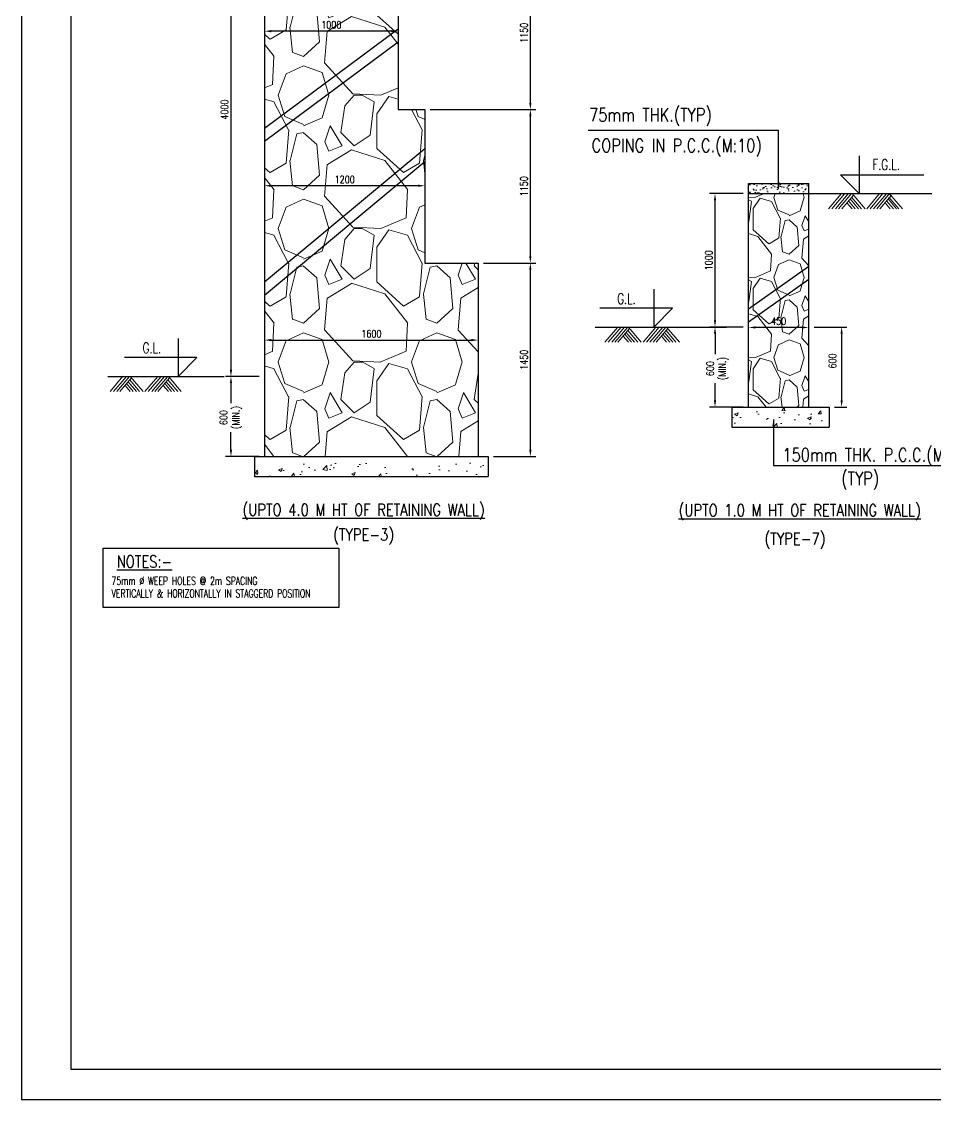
# Model space of a CAD drawing. Extents: x 345615 to 1272425, y -526289 to -156124.
# Drawn here: x 611343 to 645578, y -348663 to -308272 of the extents above; entities that cross this region are included whole.
import ezdxf
from ezdxf.enums import TextEntityAlignment as Align
from ezdxf.lldxf.tags import DXFTag

# ---------------------------------------------------------------- set-up
doc = ezdxf.new("R2010")
doc.units = 0
doc.header["$LTSCALE"] = 500
doc.header["$MEASUREMENT"] = 0
doc.header["$PDMODE"] = 35
doc.header["$PDSIZE"] = -15
doc.layers.get('DEFPOINTS').update_dxf_attribs({"color": 4})
for name, color, linetype in [('BENOS', 4, 'Continuous'), ('FOOT', 4, 'Continuous'), ('S-BEAM', 4, 'Continuous'), ('S-DIM-1', 5, 'Continuous'), ('S-TEXT', 2, 'Continuous'), ('S-TEXT-1', 4, 'Continuous'), ('S-TITIL', 6, 'Continuous'), ('s_TITILE', 9, 'Continuous')]:
    doc.layers.add(name, color=color, linetype=linetype)
doc.layers.add('hatch', color=7, linetype='Continuous', lineweight=5)
doc.layers.add('RIDE-PROFILE', color=8, linetype='Continuous', lineweight=25)
doc.styles.add('ROMANS', font='simplex.shx', dxfattribs={"width": 0.8, "height": 275, "bigfont": 'bigfont.shx'})
tags = doc.linetypes.add('HIDDEN', pattern=[0.375, 0.25, -0.125]).pattern_tags.tags
tags[6:7] = [DXFTag(74, 4), DXFTag(75, 0), DXFTag(340, '0'), DXFTag(46, 1.0), DXFTag(50, 0.0), DXFTag(44, 0.0), DXFTag(45, 0.0)]
tags[4:5] = [DXFTag(74, 4), DXFTag(75, 0), DXFTag(340, '0'), DXFTag(46, 1.0), DXFTag(50, 0.0), DXFTag(44, 0.0), DXFTag(45, 0.0)]
doc.dimstyles.new('dim20', dxfattribs={"dimtxt": 250, "dimasz": 250, "dimexe": 200, "dimexo": 200, "dimgap": 100, "dimtad": 1, "dimdec": 0, "dimlfac": 0.2, "dimzin": 0, "dimdsep": 46, "dimtxsty": 'ROMANS', "dimcen": 0, "dimclrd": 5, "dimclre": 5, "dimclrt": 4, "dimadec": 0, "dimazin": 0, "dimtfac": 1, "dimtdec": 0, "dimtix": 1, "dimtofl": 0, "dimtmove": 2, "dimatfit": 3, "dimfxl": 0, "dimtolj": 1, "dimtzin": 0, "dimlwd": -1, "dimlwe": -1, "dimarcsym": 0})

# ---------------------------------------------------------------- blocks, each defined once
blk = doc.blocks.new('*D189')
at = {"layer": 'DEFPOINTS', "color": 0}
for p in [(620447, -320208), (628447, -320208), (628447, -320208)]:
    blk.add_point(p, dxfattribs=at)
at = {"layer": 'S-DIM-1', "color": 5}
blk.add_line((620697, -320208), (628197, -320208), dxfattribs=at)
for points in [[(620697, -320167), (620697, -320250), (620447, -320208)], [(628197, -320167), (628197, -320250), (628447, -320208)]]:
    blk.add_solid(points, dxfattribs=at)
at = {"layer": 'S-DIM-1', "color": 4, "insert": (624447, -319971), "char_height": 275, "attachment_point": 5, "style": 'ROMANS'}
blk.add_mtext('\\A1;1600', dxfattribs=at)
blk = doc.blocks.new('*D190')
at = {"layer": 'DEFPOINTS', "color": 0}
for p in [(620447, -314425), (620447, -314425), (626447, -314425)]:
    blk.add_point(p, dxfattribs=at)
at = {"layer": 'S-DIM-1', "color": 5}
blk.add_line((626197, -314425), (620697, -314425), dxfattribs=at)
for points in [[(620697, -314383), (620697, -314466), (620447, -314425)], [(626197, -314383), (626197, -314466), (626447, -314425)]]:
    blk.add_solid(points, dxfattribs=at)
at = {"layer": 'S-DIM-1', "color": 4, "insert": (623447, -314187), "char_height": 275, "attachment_point": 5, "style": 'ROMANS'}
blk.add_mtext('\\A1;1200', dxfattribs=at)
blk = doc.blocks.new('*D191')
at = {"layer": 'DEFPOINTS', "color": 0}
for p in [(620447, -308634), (620447, -308634), (625447, -308634)]:
    blk.add_point(p, dxfattribs=at)
at = {"layer": 'S-DIM-1', "color": 5}
blk.add_line((625197, -308634), (620697, -308634), dxfattribs=at)
for points in [[(620697, -308592), (620697, -308676), (620447, -308634)], [(625197, -308592), (625197, -308676), (625447, -308634)]]:
    blk.add_solid(points, dxfattribs=at)
at = {"layer": 'S-DIM-1', "color": 4, "insert": (622947, -308396), "char_height": 275, "attachment_point": 5, "style": 'ROMANS'}
blk.add_mtext('\\A1;1000', dxfattribs=at)
blk = doc.blocks.new('*D192')
at = {"layer": 'DEFPOINTS', "color": 0}
for p in [(628447, -317320), (630403, -317320), (628822, -324570)]:
    blk.add_point(p, dxfattribs=at)
at = {"layer": 'S-DIM-1', "color": 5}
for p, q in [((628647, -317320), (630603, -317320)), ((630403, -324320), (630403, -317570)), ((629022, -324570), (630603, -324570))]:
    blk.add_line(p, q, dxfattribs=at)
for points in [[(630361, -317570), (630444, -317570), (630403, -317320)], [(630361, -324320), (630444, -324320), (630403, -324570)]]:
    blk.add_solid(points, dxfattribs=at)
at = {"layer": 'S-DIM-1', "color": 4, "insert": (630165, -320945), "char_height": 275, "attachment_point": 5, "rotation": 90, "style": 'ROMANS'}
blk.add_mtext('\\A1;1450', dxfattribs=at)
blk = doc.blocks.new('*D193')
at = {"layer": 'DEFPOINTS', "color": 0}
for p in [(626447, -311570), (630403, -311570), (628447, -317320)]:
    blk.add_point(p, dxfattribs=at)
at = {"layer": 'S-DIM-1', "color": 5}
for p, q in [((626647, -311570), (630603, -311570)), ((630403, -317070), (630403, -311820)), ((628647, -317320), (630603, -317320))]:
    blk.add_line(p, q, dxfattribs=at)
for points in [[(630361, -311820), (630444, -311820), (630403, -311570)], [(630361, -317070), (630444, -317070), (630403, -317320)]]:
    blk.add_solid(points, dxfattribs=at)
at = {"layer": 'S-DIM-1', "color": 4, "insert": (630165, -314445), "char_height": 275, "attachment_point": 5, "rotation": 90, "style": 'ROMANS'}
blk.add_mtext('\\A1;1150', dxfattribs=at)
blk = doc.blocks.new('*D194')
at = {"layer": 'DEFPOINTS', "color": 0}
for p in [(625447, -305820), (630403, -305820), (626447, -311570)]:
    blk.add_point(p, dxfattribs=at)
at = {"layer": 'S-DIM-1', "color": 5}
for p, q in [((625647, -305820), (630603, -305820)), ((630403, -311320), (630403, -306070)), ((626647, -311570), (630603, -311570))]:
    blk.add_line(p, q, dxfattribs=at)
for points in [[(630361, -306070), (630444, -306070), (630403, -305820)], [(630361, -311320), (630444, -311320), (630403, -311570)]]:
    blk.add_solid(points, dxfattribs=at)
at = {"layer": 'S-DIM-1', "color": 4, "insert": (630165, -308695), "char_height": 275, "attachment_point": 5, "rotation": 90, "style": 'ROMANS'}
blk.add_mtext('\\A1;1150', dxfattribs=at)
blk = doc.blocks.new('*D196')
at = {"layer": 'DEFPOINTS', "color": 0}
for p in [(620447, -301570), (619188, -321570), (620447, -321570)]:
    blk.add_point(p, dxfattribs=at)
at = {"layer": 'S-DIM-1', "color": 5}
for p, q in [((620247, -301570), (618988, -301570)), ((619188, -301820), (619188, -321320)), ((620247, -321570), (618988, -321570))]:
    blk.add_line(p, q, dxfattribs=at)
for points in [[(619146, -301820), (619230, -301820), (619188, -301570)], [(619146, -321320), (619230, -321320), (619188, -321570)]]:
    blk.add_solid(points, dxfattribs=at)
at = {"layer": 'S-DIM-1', "color": 4, "insert": (618951, -311570), "char_height": 275, "attachment_point": 5, "rotation": 90, "style": 'ROMANS'}
blk.add_mtext('\\A1;4000', dxfattribs=at)
blk = doc.blocks.new('*D182')
at = {"layer": 'DEFPOINTS', "color": 0}
for p in [(620447, -321570), (619188, -324570), (620447, -324570)]:
    blk.add_point(p, dxfattribs=at)
at = {"layer": 'S-DIM-1', "color": 5}
for p, q in [((620247, -321570), (618988, -321570)), ((619188, -321820), (619188, -322566)), ((619188, -324320), (619188, -323657)), ((620247, -324570), (618988, -324570))]:
    blk.add_line(p, q, dxfattribs=at)
for points in [[(619146, -321820), (619230, -321820), (619188, -321570)], [(619146, -324320), (619230, -324320), (619188, -324570)]]:
    blk.add_solid(points, dxfattribs=at)
at = {"layer": 'S-DIM-1', "color": 4, "insert": (619188, -323111), "char_height": 275, "attachment_point": 5, "rotation": 90, "style": 'ROMANS'}
blk.add_mtext('\\A1;600\\P(MIN.)', dxfattribs=at)
blk = doc.blocks.new('*D183')
at = {"layer": 'DEFPOINTS', "color": 0}
for p in [(638579, -319735), (638579, -319735), (640829, -319735)]:
    blk.add_point(p, dxfattribs=at)
at = {"layer": 'S-DIM-1', "color": 5}
blk.add_line((640579, -319735), (638829, -319735), dxfattribs=at)
for points in [[(638829, -319694), (638829, -319777), (638579, -319735)], [(640579, -319694), (640579, -319777), (640829, -319735)]]:
    blk.add_solid(points, dxfattribs=at)
at = {"layer": 'S-DIM-1', "color": 4, "insert": (639704, -319498), "char_height": 275, "attachment_point": 5, "style": 'ROMANS'}
blk.add_mtext('\\A1;450', dxfattribs=at)
blk = doc.blocks.new('*D184')
at = {"layer": 'DEFPOINTS', "color": 0}
for p in [(640829, -319720), (641593, -322720), (642063, -322720)]:
    blk.add_point(p, dxfattribs=at)
at = {"layer": 'S-DIM-1', "color": 5}
for p, q in [((641029, -319720), (642263, -319720)), ((642063, -319970), (642063, -322470)), ((641793, -322720), (642263, -322720))]:
    blk.add_line(p, q, dxfattribs=at)
for points in [[(642021, -319970), (642105, -319970), (642063, -319720)], [(642021, -322470), (642105, -322470), (642063, -322720)]]:
    blk.add_solid(points, dxfattribs=at)
at = {"layer": 'S-DIM-1', "color": 4, "insert": (641721, -320990), "char_height": 275, "attachment_point": 5, "rotation": 90, "style": 'ROMANS'}
blk.add_mtext('\\A1;600', dxfattribs=at)
blk = doc.blocks.new('*D200')
at = {"layer": 'DEFPOINTS', "color": 0}
for p in [(638579, -319720), (637320, -322720), (638579, -322720)]:
    blk.add_point(p, dxfattribs=at)
at = {"layer": 'S-DIM-1', "color": 5}
for p, q in [((638379, -319720), (637120, -319720)), ((637320, -319970), (637320, -320733)), ((637320, -322470), (637320, -321824)), ((638379, -322720), (637120, -322720))]:
    blk.add_line(p, q, dxfattribs=at)
for points in [[(637278, -319970), (637362, -319970), (637320, -319720)], [(637278, -322470), (637362, -322470), (637320, -322720)]]:
    blk.add_solid(points, dxfattribs=at)
at = {"layer": 'S-DIM-1', "color": 4, "insert": (637410, -321278), "char_height": 275, "attachment_point": 5, "rotation": 90, "style": 'ROMANS'}
blk.add_mtext('\\A1;600\\P(MIN.)', dxfattribs=at)
blk = doc.blocks.new('*D185')
at = {"layer": 'DEFPOINTS', "color": 0}
for p in [(637320, -314720), (638579, -314720), (637570, -319720)]:
    blk.add_point(p, dxfattribs=at)
at = {"layer": 'S-DIM-1', "color": 5}
for p, q in [((638379, -314720), (637120, -314720)), ((637320, -319470), (637320, -314970)), ((637370, -319720), (637120, -319720))]:
    blk.add_line(p, q, dxfattribs=at)
for points in [[(637278, -314970), (637362, -314970), (637320, -314720)], [(637278, -319470), (637362, -319470), (637320, -319720)]]:
    blk.add_solid(points, dxfattribs=at)
at = {"layer": 'S-DIM-1', "color": 4, "insert": (637083, -317220), "char_height": 275, "attachment_point": 5, "rotation": 90, "style": 'ROMANS'}
blk.add_mtext('\\A1;1000', dxfattribs=at)
blk = doc.blocks.new('zw$155A')
at = {"layer": 's_TITILE', "color": 7}
blk.add_lwpolyline([(0, 0), (88000, 0), (88000, 58000), (0, 58000)], close=True, dxfattribs=at)
at = {"layer": 's_TITILE', "color": 1}
blk.add_lwpolyline([(1300, 800), (78500, 800), (78500, 57200), (1300, 57200)], close=True, dxfattribs=at)

msp = doc.modelspace()

# ---------------------------------------------------------------- hatches: boundary and pattern name
at = {"layer": 'hatch'}
h = msp.add_hatch(dxfattribs=at)
h.set_pattern_fill('GRAVEL', color=256, scale=5000, angle=90, style=0)
h.set_pattern_definition([(318.0128, (111867.7, -367462.62), (45000.0067, -39999.99116), [672.68, -66595.44]), (274.9697, (112367.7, -367912.62), (-4999.956535, 60000.00526), [1154.34, -114279.625]), (222.5104, (112467.7, -369062.62), (55000.04337, 49999.9536), [813.94, -80580.16]), (357.2737, (113717.7, -371012.62), (-100000.00147, 4999.98009), [1051.19, -104067.79]), (22.8337, (114767.7, -371062.62), (-59999.98206, -25000.04953), [1030.775, -102046.865]), (87.2737, (115717.7, -370662.62), (-4999.98009, -100000.00147), [1051.19, -104067.79]), (127.6942, (115767.7, -369612.62), (49999.952026, -65000.03673), [1390.145, -137624.245]), (162.2553, (114917.7, -368512.62), (-109999.981156, 35000.053814), [1312.44, -129931.605]), (211.4296, (113667.7, -368112.62), (-64999.97518, -40000.04117), [1054.75, -104420.365]), (265.2364, (112767.7, -368662.6), (4999.95766, 55000.00473), [1204.16, -59003.815]), (312.3974, (112667.7, -369862.62), (54999.96041, -60000.036755), [1557.24, -154166.875]), (228.8141, (113767.7, -366062.6), (-29999.98657, -35000.01473), [531.505, -52619.22]), (261.4692, (113417.7, -366462.62), (10000.03955, 64999.99142), [1011.185, -100107.555]), (315, (113267.7, -367462.6), (5000.002, -9e-13), [707.105, -6363.96]), (293.1986, (112667.7, -367812.6), (-10000.0066, 24999.99865), [380.79, -37698.075]), (21.8014, (112817.7, -368162.6), (-15000.0014, -4999.9996), [538.515, -26387.31]), (120.9638, (113317.7, -367962.6), (-10000.0124, 14999.9901), [874.645, -28280.115]), (251.5651, (112867.7, -367212.6), (4999.992, 10000.002), [632.455, -15178.935]), (106.3895, (112817.7, -371062.62), (-14999.96355, 50000.01099), [886, -87714.225]), (160.3462, (112567.7, -370212.62), (55000.01068, -19999.97624), [743.305, -73587.04]), (23.1986, (111867.7, -367212.6), (-24999.99865, -10000.0066), [761.575, -37317.29]), (73.6105, (112567.7, -366912.62), (-14999.96355, -50000.01099), [886, -87714.225]), (69.444, (115917.7, -371062.6), (-9999.98, -25000.0092), [854.4, -41865.62]), (24.7751, (116217.7, -370262.62), (-55000.0171, -24999.96095), [715.89, -70873.215]), (156.8014, (116867.7, -367162.6), (-24999.99865, 10000.0066), [761.575, -37317.29]), (107.354, (116167.7, -366862.62), (19999.97251, -65000.0101), [838.155, -82977.12]), (159.444, (116867.7, -369612.6), (25000.0092, -9999.98), [427.2, -42292.82]), (191.3099, (116867.7, -367462.6), (-20000.0038, -4999.9882), [254.95, -25240.145]), (255.9638, (116617.7, -367512.6), (4999.9903, 15000.0027), [1030.775, -19584.75]), (276.009, (116367.7, -368512.62), (-4999.99659, 49999.99875), [955.25, -94569.615]), (33.6901, (113767.7, -367962.6), (-9999.9978, -5000.0067), [721.11, -17306.645]), (83.1572, (114367.7, -367562.62), (10000.03999, 84999.99683), [1258.97, -124637.815]), (150.9454, (114517.7, -366312.6), (35000.00192, -20000.00014), [514.78, -50963.37]), (180, (114067.7, -366062.6), (-5000, -5000), [300, -4700]), (210.2564, (116217.7, -368612.62), (35000.01228, 19999.97443), [694.62, -68767.6]), (138.0128, (115617.7, -368962.62), (-45000.0067, 39999.99116), [1345.36, -65922.76]), (90, (114617.7, -368062.6), (-5000, 5000), [1300, -3700]), (55.3048, (114617.7, -366762.62), (-35000.04305, -49999.9713), [790.57, -78266.37]), (344.0546, (115067.7, -366112.6), (20000.0006, -4999.99945), [728.01, -35672.54]), (297.646, (115767.7, -366312.62), (50000.03857, -94999.97904), [1185.325, -117347.37]), (265.4261, (116317.7, -367362.62), (-4999.974006, -65000.00279), [1253.995, -124145.37])])
h.paths.add_polyline_path([(620447.295, -324569.779), (628447.295, -324569.779), (628447.295, -317319.779), (626447.295, -317319.779), (626447.295, -311569.779), (625447.295, -311569.779), (625447.295, -305819.779), (624447.295, -305819.779), (624447.295, -301569.779), (620447.295, -301569.779)])
h.paths.add_polyline_path([(623011.878, -314393.435), (623882.711, -314393.435), (623882.711, -313980.935), (623011.878, -313980.935)], flags=24)
h.paths.add_polyline_path([(622511.878, -308602.679), (623382.711, -308602.679), (623382.711, -308190.179), (622511.878, -308190.179)], flags=24)
h.paths.add_polyline_path([(624011.878, -320177.174), (624882.711, -320177.174), (624882.711, -319764.674), (624011.878, -319764.674)], flags=24)
h = msp.add_hatch(dxfattribs=at)
h.set_pattern_fill('AR-CONC', color=256, scale=2.5, style=0)
h.set_pattern_definition([(50, (703826.1, -280911.4), (455.4617, -39.8477), [47.625, -523.875]), (355, (703826.1, -280911.4), (-88.107, 477.6416), [38.1, -419.1]), (100.451, (703864.07, -280914.73), (367.3563, 437.7917), [40.475, -445.225]), (46.1842, (703826.1, -280784.4), (677.6976, -105.106), [71.4375, -785.8125]), (96.6356, (703882.6, -280793.16), (593.5106, 618.564), [60.7125, -667.8375]), (351.184, (703826.1, -280784.4), (593.5115, 618.563), [57.15, -628.65]), (21, (703889.6, -280816.16), (379.0372, -255.6638), [47.625, -523.875]), (326, (703889.6, -280816.16), (154.505, 460.47), [38.1, -419.1]), (71.4514, (703921.2, -280837.46), (533.5412, 204.8071), [40.475, -445.225]), (37.5, (703826.11, -280911.4), (7.7215, 211.3876), [0, -414.02, 0, -425.45, 0, -420.6875]), (7.5, (703826.11, -280911.4), (167.04916, 250.45144), [0, -242.57, 0, -404.495, 0, -160.3375]), (327.5, (703684.5, -280911.4), (338.9765, -14.32186), [0, -158.75, 0, -495.3, 0, -657.225]), (317.5, (703621, -280911.4), (370.323, 63.5662), [0, -206.375, 0, -328.93, 0, -466.725])])
h.paths.add_polyline_path([(640829.265, -314719.701), (640829.265, -314344.701), (638579.265, -314344.701), (638579.265, -314719.701)])
h = msp.add_hatch(dxfattribs=at)
h.set_pattern_fill('GRAVEL', color=256, scale=3000, angle=90, style=0)
h.set_pattern_definition([(318.0128, (220074.65, -375719.49), (27000.00402, -23999.9947), [403.608, -39957.264]), (274.9697, (220374.65, -375989.49), (-2999.97392, 36000.003155), [692.604, -68567.775]), (222.5104, (220434.65, -376679.49), (33000.02602, 29999.972155), [488.364, -48348.096]), (357.2737, (221184.65, -377849.49), (-60000.000885, 2999.988053), [630.714, -62440.674]), (22.8337, (221814.65, -377879.49), (-35999.989235, -15000.029716), [618.465, -61228.119]), (87.2737, (222384.65, -377639.49), (-2999.988053, -60000.000885), [630.714, -62440.674]), (127.6942, (222414.65, -377009.49), (29999.971215, -39000.022037), [834.087, -82574.547]), (162.2553, (221904.65, -376349.49), (-65999.988694, 21000.032288), [787.464, -77958.963]), (211.4296, (221154.65, -376109.49), (-38999.98511, -24000.024703), [632.85, -62652.219]), (265.2364, (220614.65, -376439.49), (2999.9746, 33000.00284), [722.496, -35402.289]), (312.3974, (220554.65, -377159.49), (32999.976246, -36000.022053), [934.344, -92500.125]), (228.8141, (221214.65, -374879.5), (-17999.99194, -21000.00884), [318.903, -31571.532]), (261.4692, (221004.65, -375119.49), (6000.02373, 38999.994854), [606.711, -60064.533]), (315, (220914.7, -375719.5), (3000.001, -5e-13), [424.263, -3818.376]), (293.1986, (220554.65, -375929.5), (-6000.00398, 14999.9992), [228.474, -22618.845]), (21.8014, (220644.65, -376139.5), (-9000.0008, -2999.9997), [323.11, -15832.386]), (120.9638, (220944.65, -376019.5), (-6000.00745, 8999.99407), [524.787, -16968.07]), (251.5651, (220674.7, -375569.5), (2999.9952, 6000.0013), [379.473, -9107.36]), (106.3895, (220644.65, -377879.49), (-8999.97813, 30000.006595), [531.6, -52628.535]), (160.3462, (220494.65, -377369.49), (33000.00641, -11999.98574), [445.983, -44152.224]), (23.1986, (220074.65, -375569.5), (-14999.9992, -6000.00398), [456.945, -22390.374]), (73.6105, (220494.65, -375389.49), (-8999.97813, -30000.006595), [531.6, -52628.535]), (69.444, (222504.65, -377879.5), (-5999.988, -15000.00553), [512.64, -25119.372]), (24.7751, (222684.65, -377399.49), (-33000.01027, -14999.97657), [429.534, -42523.929]), (156.8014, (223074.65, -375539.5), (-14999.9992, 6000.00398), [456.945, -22390.374]), (107.354, (222654.65, -375359.49), (11999.98351, -39000.00606), [502.893, -49786.272]), (159.444, (223074.65, -377009.5), (15000.00553, -5999.988), [256.32, -25375.692]), (191.3099, (223074.65, -375719.5), (-12000.00226, -2999.9929), [152.97, -15144.087]), (255.9638, (222924.65, -375749.5), (2999.9942, 9000.0016), [618.465, -11750.85]), (276.009, (222774.65, -376349.49), (-2999.99795, 29999.99925), [573.15, -56741.769]), (33.6901, (221214.65, -376019.5), (-5999.9987, -3000.004), [432.666, -10383.987]), (83.1572, (221574.65, -375779.49), (6000.023994, 50999.998096), [755.382, -74782.689]), (150.9454, (221664.65, -375029.5), (21000.00115, -12000.00008), [308.868, -30578.022]), (180, (221394.7, -374879.5), (-3000, -3000), [180, -2820]), (210.2564, (222684.65, -376409.49), (21000.00737, 11999.98466), [416.772, -41260.56]), (138.0128, (222324.65, -376619.49), (-27000.00402, 23999.9947), [807.216, -39553.656]), (90, (221724.7, -376079.5), (-3000, 3000), [780, -2220]), (55.3048, (221724.65, -375299.49), (-21000.02583, -29999.98278), [474.342, -46959.822]), (344.0546, (221994.65, -374909.5), (12000.0004, -2999.99967), [436.806, -21403.524]), (297.646, (222414.65, -375029.49), (30000.02314, -56999.98742), [711.195, -70408.422]), (265.4261, (222744.65, -375659.49), (-2999.984403, -39000.001675), [752.397, -74487.222])])
h.paths.add_polyline_path([(640829.265, -314719.701), (638579.265, -314719.701), (638579.265, -322719.701), (640829.265, -322719.701)])
h = msp.add_hatch(dxfattribs=at)
h.set_pattern_fill('AR-CONC', color=256, scale=7.5, style=0)
h.set_pattern_definition([(50, (703826.1, -276286.4), (1366.385, -119.543), [142.875, -1571.625]), (355, (703826.1, -276286.4), (-264.32, 1432.925), [114.3, -1257.3]), (100.451, (703940, -276296.4), (1102.069, 1313.375), [121.425, -1335.675]), (46.1842, (703826.1, -275905.4), (2033.093, -315.317), [214.31, -2357.44]), (96.6356, (703995.5, -275931.7), (1780.53, 1855.69), [182.14, -2003.51]), (351.184, (703826.1, -275905.4), (1780.535, 1855.69), [171.45, -1885.95]), (21, (704016.6, -276000.7), (1137.112, -766.991), [142.875, -1571.625]), (326, (704016.6, -276000.7), (463.515, 1381.41), [114.3, -1257.3]), (71.4514, (704111.4, -276064.6), (1600.624, 614.421), [121.425, -1335.675]), (37.5, (703826.1, -276286.4), (23.1645, 634.1628), [0, -1242.06, 0, -1276.35, 0, -1262.0625]), (7.5, (703826.1, -276286.4), (501.1475, 751.3543), [0, -727.71, 0, -1213.485, 0, -481.0125]), (327.5, (703401.3, -276286.4), (1016.9295, -42.9656), [0, -476.25, 0, -1485.9, 0, -1971.675]), (317.5, (703210.8, -276286.4), (1110.969, 190.699), [0, -619.125, 0, -986.79, 0, -1400.175])])
h.paths.add_polyline_path([(641592.591, -322719.701), (637954.265, -322719.701), (637954.265, -323469.701), (641592.591, -323469.701)])
h = msp.add_hatch(dxfattribs=at)
h.set_pattern_fill('AR-CONC', color=256, scale=7.5, style=0)
h.set_pattern_definition([(50, (649092.9, -278386.5), (1366.385, -119.543), [142.875, -1571.625]), (355, (649092.9, -278386.5), (-264.32, 1432.925), [114.3, -1257.3]), (100.451, (649206.7, -278396.4), (1102.07, 1313.375), [121.425, -1335.675]), (46.1842, (649092.9, -278005.5), (2033.093, -315.32), [214.31, -2357.44]), (96.6356, (649262.3, -278031.8), (1780.53, 1855.69), [182.14, -2003.51]), (351.184, (649092.9, -278005.5), (1780.535, 1855.69), [171.45, -1885.95]), (21, (649283.4, -278100.7), (1137.112, -766.991), [142.875, -1571.625]), (326, (649283.4, -278100.7), (463.515, 1381.41), [114.3, -1257.3]), (71.4514, (649378.1, -278164.6), (1600.624, 614.42), [121.425, -1335.675]), (37.5, (649092.86, -278386.5), (23.1645, 634.163), [0, -1242.06, 0, -1276.35, 0, -1262.062]), (7.5, (649092.86, -278386.5), (501.1475, 751.354), [0, -727.71, 0, -1213.485, 0, -481.0125]), (327.5, (648668.04, -278386.5), (1016.9295, -42.9656), [0, -476.25, 0, -1485.9, 0, -1971.675]), (317.5, (648477.5, -278386.5), (1110.969, 190.699), [0, -619.125, 0, -986.79, 0, -1400.175])])
h.paths.add_polyline_path([(628822.295, -325319.779), (628822.295, -324819.779), (620091.425, -324819.779), (620091.425, -325319.779)])

# ---------------------------------------------------------------- linework, layer by layer
at = {"color": 2}
msp.add_line((640829.265, -314719.701), (645445.891, -314719.701), dxfattribs=at)
for points in [[(642722.466, -313304.363), (642722.466, -314719.701), (642015.36, -314012.595), (645144.109, -314012.595)], [(635022.357, -318304.363), (635022.357, -319719.701), (635729.463, -319012.595), (633008.26, -319012.595)], [(617207.689, -320154.441), (617207.689, -321569.779), (617914.796, -320862.672), (615193.593, -320862.672)]]:
    msp.add_lwpolyline(points, dxfattribs=at)
at = {"layer": 'BENOS'}
for p, q in [((620447.295, -301069.779), (620447.295, -324569.779)), ((625447.295, -305819.779), (625447.295, -311569.779)), ((625447.295, -311569.779), (626447.295, -311569.779)), ((626447.295, -311569.779), (626447.295, -317319.779)), ((626447.295, -317319.779), (628447.295, -317319.779)), ((628447.295, -317319.779), (628447.295, -324569.779)), ((620072.295, -324569.779), (620072.295, -325319.779)), ((620072.295, -324569.779), (628822.295, -324569.779)), ((628822.295, -324569.779), (628822.295, -325319.779)), ((620072.295, -325319.779), (628822.295, -325319.779))]:
    msp.add_line(p, q, dxfattribs=at)
at = {"layer": 'BENOS', "color": 2}
for p, q in [((632830.404, -319719.701), (637749.649, -319719.701)), ((614575.235, -321569.779), (618938.064, -321569.779))]:
    msp.add_line(p, q, dxfattribs=at)
at = {"layer": 'FOOT', "linetype": 'Continuous'}
msp.add_lwpolyline([(614403.49, -328003.312), (623227.641, -328003.312), (623227.641, -330229.404), (614403.49, -330229.404)], close=True, dxfattribs=at)
at = {"layer": 'hatch'}
for p, q in [((642056.445, -314719.701), (641575.039, -315289.49)), ((642180.337, -314719.701), (641698.932, -315289.49)), ((642311.681, -314723.073), (641833.124, -315289.49)), ((642431.22, -314719.701), (641949.814, -315289.49)), ((642503.383, -314772.404), (642066.504, -315289.49)), ((642319.596, -314989.932), (642572.688, -315289.49)), ((642377.941, -314920.875), (642689.378, -315289.49)), ((642436.286, -314851.818), (642806.069, -315289.49)), ((642459.587, -314720.568), (642940.261, -315289.49)), ((643486.712, -314719.701), (643005.306, -315289.49)), ((643610.604, -314719.701), (643129.199, -315289.49)), ((643741.948, -314723.073), (643263.391, -315289.49)), ((643861.487, -314719.701), (643380.081, -315289.49)), ((643933.65, -314772.404), (643496.771, -315289.49)), ((643749.863, -314989.932), (644002.955, -315289.49)), ((643808.208, -314920.875), (644119.645, -315289.49)), ((643837.849, -314854.154), (644207.631, -315291.825)), ((643861.15, -314722.904), (644341.823, -315291.825)), ((642261.251, -315058.989), (642455.998, -315289.49)), ((643691.518, -315058.989), (643886.265, -315289.49)), ((633675.354, -319719.701), (633193.949, -320289.49)), ((633799.247, -319719.701), (633317.841, -320289.49)), ((633930.59, -319723.073), (633452.034, -320289.49)), ((634050.129, -319719.701), (633568.724, -320289.49)), ((634122.292, -319772.404), (633685.414, -320289.49)), ((634055.196, -319851.818), (634424.978, -320289.49)), ((634078.497, -319720.568), (634559.17, -320289.49)), ((635105.621, -319719.701), (634624.216, -320289.49)), ((635229.514, -319719.701), (634748.108, -320289.49)), ((635360.857, -319723.073), (634882.301, -320289.49)), ((635480.396, -319719.701), (634998.991, -320289.49)), ((635552.559, -319772.404), (635115.681, -320289.49)), ((635485.463, -319851.818), (635855.245, -320289.49)), ((635508.764, -319720.568), (635989.437, -320289.49)), ((633880.161, -320058.989), (634074.908, -320289.49)), ((633938.506, -319989.932), (634191.598, -320289.49)), ((633996.851, -319920.875), (634308.288, -320289.49)), ((635310.428, -320058.989), (635505.175, -320289.49)), ((635368.773, -319989.932), (635621.865, -320289.49)), ((635427.118, -319920.875), (635738.555, -320289.49)), ((615137.469, -321566.407), (614656.064, -322136.195)), ((615268.813, -321569.779), (614790.256, -322136.195)), ((615388.352, -321569.779), (614906.946, -322139.567)), ((615460.515, -321622.481), (615023.637, -322139.567)), ((615218.383, -321909.066), (615413.13, -322139.567)), ((615276.728, -321840.009), (615529.82, -322139.567)), ((615335.074, -321770.952), (615646.511, -322139.567)), ((615393.419, -321701.895), (615763.201, -322139.567)), ((615416.72, -321570.645), (615897.393, -322139.567)), ((616443.844, -321569.779), (615962.439, -322139.567)), ((616567.736, -321569.779), (616086.331, -322139.567)), ((616699.08, -321573.15), (616220.523, -322139.567)), ((616818.619, -321569.779), (616337.213, -322139.567)), ((616890.782, -321622.481), (616453.904, -322139.567)), ((616648.65, -321909.066), (616843.397, -322139.567)), ((616706.995, -321840.009), (616960.087, -322139.567)), ((616765.341, -321770.952), (617076.777, -322139.567)), ((616823.686, -321701.895), (617193.468, -322139.567)), ((616846.987, -321570.645), (617327.66, -322139.567))]:
    msp.add_line(p, q, dxfattribs=at)
at = {"layer": 'RIDE-PROFILE', "color": 2, "linetype": 'HIDDEN', "ltscale": 150}
for p, q in [((625447.295, -308554.276), (620447.295, -312280.949)), ((625447.295, -309044.807), (620447.295, -312771.48)), ((626447.295, -313041.274), (620447.295, -318041.035)), ((626447.295, -313531.805), (620447.295, -318531.565)), ((640829.265, -317452.874), (638579.265, -319050.019)), ((640829.265, -317943.404), (638579.265, -319540.55))]:
    msp.add_line(p, q, dxfattribs=at)
at = {"layer": 'S-BEAM'}
for p, q in [((638579.265, -322719.701), (638579.265, -314344.701)), ((638579.265, -314344.701), (640829.265, -314344.701)), ((640829.265, -322719.701), (640829.265, -314344.701)), ((638579.265, -314719.701), (640829.265, -314719.701)), ((637954.265, -322719.701), (641592.591, -322719.701)), ((637954.265, -322719.701), (637954.265, -323469.701)), ((641592.591, -322719.701), (641592.591, -323469.701)), ((637954.265, -323469.701), (641592.591, -323469.701))]:
    msp.add_line(p, q, dxfattribs=at)
at = {"layer": 'S-DIM-1'}
msp.add_line((620447.295, -321569.779), (620447.295, -324569.779), dxfattribs=at)

# ---------------------------------------------------------------- block references
at = {"xscale": 1.420454545454545, "yscale": 1.420454545454545, "zscale": 1.420454545454545}
msp.add_blockref('zw$155A', (611343.115, -348663.35), dxfattribs=at)

# ---------------------------------------------------------------- texts
at = {"color": 4, "style": 'ROMANS', "width": 0.8}
for s, p in [('75mm THK.(TYP)', (632605.435, -312013.679)), ('COPING IN P.C.C.(M:10)', (632696.103, -313165.623)), ('150mm THK. P.C.C.(M:10)', (639849.475, -324759.223)), ('(TYP)', (642046.675, -325645.028))]:
    msp.add_text(s, height=500, dxfattribs=at).set_placement(p)
at = {"layer": 'S-TEXT', "color": 2, "ltscale": 11, "style": 'ROMANS', "width": 0.7}
for s, p in [('F.G.L.', (643215.936, -313829.579)), ('G.L.', (633658.639, -318858.03)), ('G.L.', (615880.147, -320698.847))]:
    msp.add_text(s, height=400, dxfattribs=at).set_placement(p)
at = {"layer": 'S-TEXT-1', "linetype": 'ByBlock', "style": 'ROMANS', "width": 0.7}
for s, p in [('75mm %%C WEEP HOLES @ 2m SPACING ', (614714.732, -329231.393)), ('VERTICALLY & HORIZONTALLY IN STAGGERD POSITION', (614714.732, -329702.121))]:
    msp.add_text(s, height=300, dxfattribs=at).set_placement(p, align=Align.MIDDLE_LEFT)
at = {"layer": 'S-TITIL', "style": 'ROMANS', "width": 0.8}
for s, p in [('%%U(UPTO 4.0 M HT OF RETAINING WALL)', (624155.972, -326599.416)), ('(TYPE-3)', (624155.972, -327531.287))]:
    msp.add_text(s, height=450, dxfattribs=at).set_placement(p, align=Align.MIDDLE)
at = {"layer": 'S-TITIL', "color": 6, "style": 'ROMANS', "width": 0.8}
for s, p in [('%%U(UPTO 1.0 M HT OF RETAINING WALL)', (640492.795, -326619.501)), ('(TYPE-7)', (640315.295, -327683.372))]:
    msp.add_text(s, height=450, dxfattribs=at).set_placement(p, align=Align.MIDDLE)
at = {"layer": 'S-TITIL', "style": 'ROMANS', "width": 0.8}
msp.add_text('%%UNOTES:-', height=450, dxfattribs=at).set_placement((615948.004, -328733.336), align=Align.CENTER)

# ---------------------------------------------------------------- dimensions: what is measured, and where the dimension line sits
at = {"layer": 'S-DIM-1'}
for base, p1, p2, picture, middle in [((619188.064, -321569.779), (620447.295, -301569.779), (620447.295, -321569.779), '*D196', (618950.564, -311569.779)), ((630402.771, -305819.779), (626447.295, -311569.779), (625447.295, -305819.779), '*D194', (630165.271, -308694.779)), ((630402.771, -311569.779), (628447.295, -317319.779), (626447.295, -311569.779), '*D193', (630165.271, -314444.779)), ((637320.034, -314719.701), (637570.034, -319719.701), (638579.265, -314719.701), '*D185', (637082.534, -317219.701)), ((630402.771, -317319.779), (628822.295, -324569.779), (628447.295, -317319.779), '*D192', (630165.271, -320944.779))]:
    dim = msp.add_linear_dim(base=base, p1=p1, p2=p2, angle=90, dimstyle='dim20', dxfattribs=at)
    dim.commit()
    dim.dimension.update_dxf_attribs({"geometry": picture, "text_midpoint": middle})
for base, p1, p2, picture, middle in [((620447.295, -308633.929), (625447.295, -308633.929), (620447.295, -308633.929), '*D191', (622947.295, -308396.429)), ((620447.295, -314424.685), (626447.295, -314424.685), (620447.295, -314424.685), '*D190', (623447.295, -314187.185)), ((638579.265, -319735.171), (640829.265, -319735.171), (638579.265, -319735.171), '*D183', (639704.265, -319497.671)), ((628447.295, -320208.424), (620447.295, -320208.424), (628447.295, -320208.424), '*D189', (624447.295, -319970.924))]:
    dim = msp.add_linear_dim(base=base, p1=p1, p2=p2, dimstyle='dim20', dxfattribs=at)
    dim.commit()
    dim.dimension.update_dxf_attribs({"geometry": picture, "text_midpoint": middle})
for base, p1, p2, picture, middle in [((637320.034, -322719.701), (638579.265, -319719.701), (638579.265, -322719.701), '*D200', (637410.136, -321278.266)), ((619188.064, -324569.779), (620447.295, -321569.779), (620447.295, -324569.779), '*D182', (619188.064, -323111.445))]:
    dim = msp.add_linear_dim(base=base, p1=p1, p2=p2, angle=90, text='<>\\X(MIN.)', dimstyle='dim20', dxfattribs=at)
    dim.commit()
    dim.dimension.update_dxf_attribs({"geometry": picture, "text_midpoint": middle, "dimtype": 160})
dim = msp.add_linear_dim(base=(642063.135, -322719.701), p1=(640829.265, -319719.701), p2=(641592.591, -322719.701), angle=90, dimstyle='dim20', dxfattribs=at)
dim.commit()
dim.dimension.update_dxf_attribs({"geometry": '*D184', "text_midpoint": (641721.229, -320990.254), "dimtype": 160})

# ---------------------------------------------------------------- leaders
for points in [[(639704.265, -314548.446), (639704.265, -312350.946), (632569.765, -312350.946)], [(639509.765, -323187.946), (639509.765, -324910.446), (647588.265, -324910.446)]]:
    msp.add_leader(points, dimstyle='dim20', dxfattribs=at)

doc.saveas('drawing.dxf')
